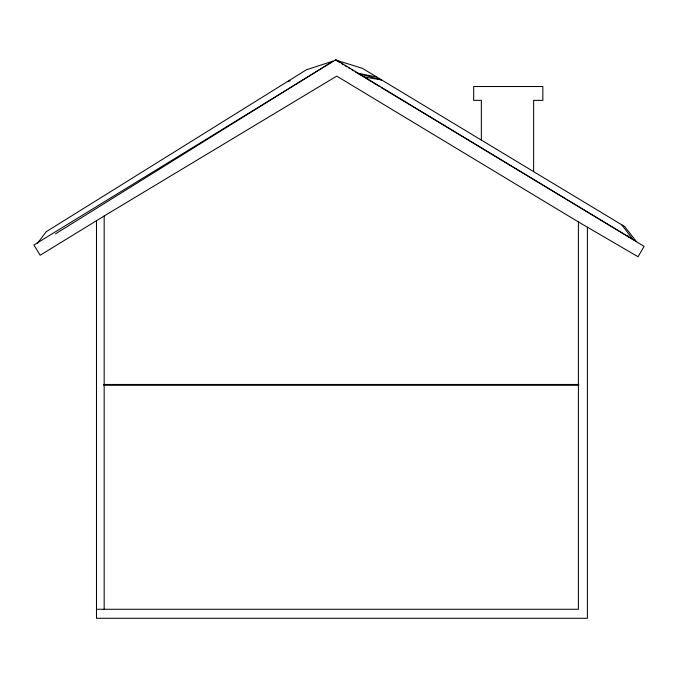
<?xml version="1.0" encoding="UTF-8"?>
<svg xmlns="http://www.w3.org/2000/svg" width="678" height="678" viewBox="0 0 678 678"><rect width="100%" height="100%" fill="white"/><g stroke="black" fill="none" stroke-linecap="round" stroke-linejoin="round"><path stroke-width="1.02" d="M37.4 243.368L46.214 231.723L306.337 69.809L333.076 61.088L55.52 233.851M104.166 215.985L40.18 255.242L33.9 245.004L335.898 59.715L644.1 246.377L638.049 256.75L578.402 221.935L336.737 76.114L104.166 215.985L104.166 609.276M287.252 81.682L290.252 80.809M103.768 384.46L578.8 384.46M103.768 385.29L578.8 385.29M96.488 609.276L578.402 609.276L578.402 221.935M357.569 73.275L381.621 79.928L363.51 76.86L357.569 73.275L376.697 76.961M377.578 78.987L381.621 79.928M339.941 62.639L335.517 59.969L362.374 68.317L624.726 226.579L636.269 241.393L381.138 87.496M341.678 63.69L343.382 64.715M345.094 65.749L346.805 66.783M348.517 67.808L350.221 68.842M351.933 69.876L353.543 70.843M355.153 71.817L356.764 72.792M365.467 78.038L371.239 81.521M372.137 82.063L379.341 86.403M621.734 224.774L632.837 239.326M627.599 235.241L628.845 236.919M587.411 227.198L587.411 618.285L96.488 618.285L96.488 220.697M533.628 171.644L533.628 100.361L542.849 100.361L542.849 86.53L473.668 86.53L473.668 100.361L481.355 100.361L481.355 140.193"/></g></svg>
